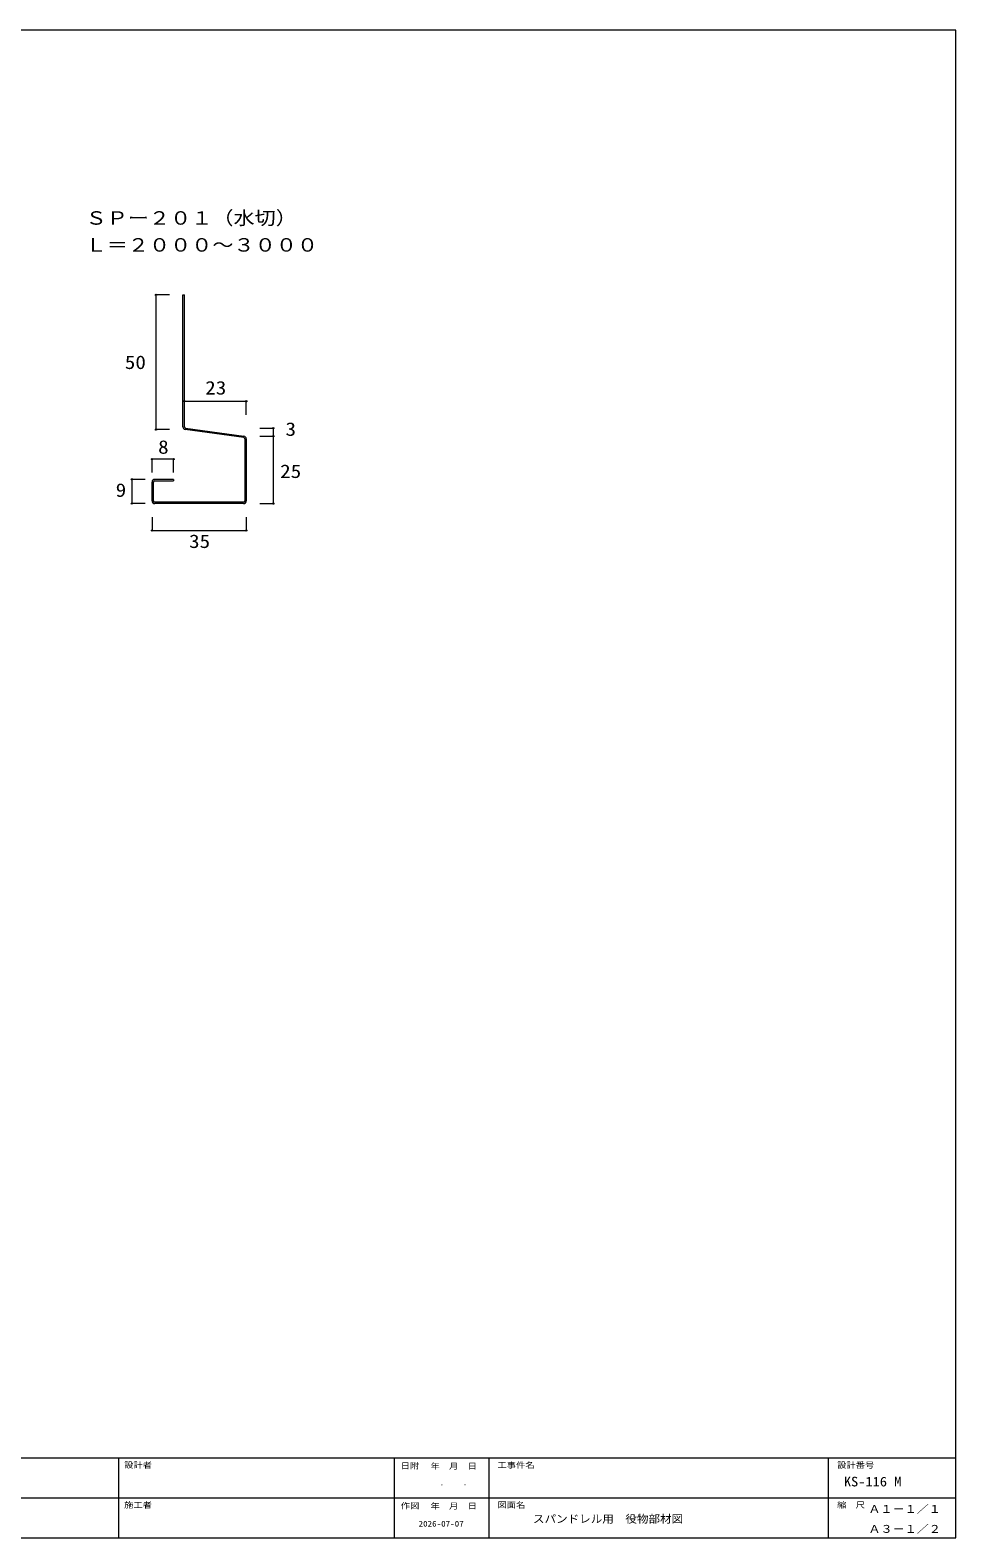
# Model space of a CAD drawing. Units: millimetres on the paper. Extents: x -567 to 221, y -409 to 741.
# Drawn here: x -122 to 221, y 181 to 741 of the extents above; entities that cross this region are included whole.
import ezdxf
from ezdxf.enums import TextEntityAlignment as Align

# ---------------------------------------------------------------- set-up
doc = ezdxf.new("R2010")
doc.units = ezdxf.units.MM
doc.header["$PDMODE"] = 32
doc.header["$PDSIZE"] = 0.5
doc.layers.add('0-0_0-0', color=4, linetype='Continuous', lineweight=18)
doc.styles.add('ＭＳ ゴシック', font='')
doc.styles.get('ＭＳ ゴシック').set_extended_font_data('MS Gothic')

msp = doc.modelspace()

# ---------------------------------------------------------------- linework, layer by layer
at = {"layer": '0-0_0-0', "color": 2}
for p, q in [((221.32, 740.95), (-567.12, 740.95)), ((221.32, 180.95), (221.32, 740.95)), ((221.32, 210.58), (-567.12, 210.58)), ((-89.63, 210.58), (-89.63, 180.95)), ((12.77, 210.58), (12.77, 180.95)), ((47.88, 210.58), (47.88, 180.95)), ((174.06, 180.95), (174.06, 210.58)), ((-409.62, 195.77), (221.32, 195.77)), ((-567.12, 180.95), (221.32, 180.95))]:
    msp.add_line(p, q, dxfattribs=at)
at = {"layer": '0-0_0-0'}
for p, q in [((-75.72, 592.61), (-75.72, 642.61)), ((-70.72, 642.61), (-75.72, 642.61)), ((-65.22, 603.11), (-42.22, 603.11)), ((-42.22, 598.11), (-42.22, 603.11)), ((-70.72, 592.61), (-75.72, 592.61)), ((-37.22, 590.11), (-32.22, 590.11)), ((-77.22, 576.61), (-77.22, 581.61)), ((-69.22, 581.61), (-77.22, 581.61)), ((-69.22, 576.61), (-69.22, 581.61)), ((-79.72, 565.11), (-84.72, 565.11)), ((-77.22, 560.11), (-77.22, 555.11)), ((-42.22, 560.11), (-42.22, 555.11)), ((-37.22, 565.11), (-32.22, 565.11)), ((-77.22, 555.11), (-42.22, 555.11))]:
    msp.add_line(p, q, dxfattribs=at)
at = {"layer": '0-0_0-0', "color": 3}
for p, q in [((-65.72, 642.61), (-65.22, 642.61)), ((-65.72, 593.61), (-65.72, 642.61)), ((-65.22, 593.62), (-65.22, 642.61)), ((-43.15, 589.6), (-64.95, 592.64)), ((-64.79, 593.12), (-43.08, 590.09)), ((-42.72, 589.11), (-42.72, 566.11)), ((-42.22, 589.11), (-42.22, 566.11)), ((-77.22, 566.11), (-77.22, 573.11)), ((-76.72, 566.11), (-76.72, 573.11)), ((-69.22, 574.11), (-76.22, 574.11)), ((-76.22, 573.61), (-69.22, 573.61)), ((-69.22, 574.11), (-69.22, 573.61)), ((-43.22, 565.61), (-76.22, 565.61)), ((-43.22, 565.11), (-76.22, 565.11))]:
    msp.add_line(p, q, dxfattribs=at)
at = {"layer": '0-0_0-0'}
for points in [[(-37.22, 593.11), (-32.22, 593.11), (-32.22, 565.11)], [(-79.72, 574.11), (-84.72, 574.11), (-84.72, 565.11)]]:
    msp.add_lwpolyline(points, dxfattribs=at)
at = {"layer": '0-0_0-0', "color": 3}
for centre, radius, start, end in [((-64.72, 593.62), 1, 180, 256.43195), ((-64.72, 593.62), 0.5, 180, 262.0602), ((-43.22, 589.11), 0.5, 0, 82.0594), ((-43.22, 589.11), 1, 0, 82.0594), ((-76.22, 573.11), 1, 90, 180), ((-76.22, 573.11), 0.5, 90, 180), ((-76.22, 566.11), 1, 180, 270), ((-76.22, 566.11), 0.5, 180, 270), ((-43.22, 566.11), 0.5, 270, 0), ((-43.22, 566.11), 1, 270, 0), ((-43.22, 566.11), 0.5, 270, 0)]:
    msp.add_arc(centre, radius, start, end, dxfattribs=at)
for p in [(-75.72, 642.61), (-65.22, 603.11), (-42.22, 603.11), (-75.72, 592.61), (-32.22, 593.11), (-32.22, 590.11), (-77.22, 581.61), (-69.22, 581.61), (-84.72, 574.11), (-84.72, 565.11), (-32.22, 565.11), (-77.22, 555.11), (-42.22, 555.11)]:
    msp.add_point(p, dxfattribs=at)

# ---------------------------------------------------------------- texts
at = {"layer": '0-0_0-0', "color": 7, "style": 'ＭＳ ゴシック'}
for s, height, width, p in [('ＳＰー２０１（水切）', 5.004, 1.15, (-101.905, 667.186)), ('Ｌ＝２０００～３０００', 5.004, 1.15, (-101.905, 657.186)), ('50', 5.004, 1.15, (-87.332, 613.589)), ('23', 5.004, 1.15, (-57.467, 604.111)), ('3', 5.004, 1.15, (-27.657, 588.769)), ('8', 5.004, 1.15, (-74.967, 582.111)), ('25', 5.004, 1.15, (-29.635, 573.111)), ('35', 5.004, 1.15, (-63.467, 547.111)), ('設計者', 2.144, 1.15, (-87.596, 206.259)), ('日附', 2.144, 1.15, (15.146, 205.987)), ('年\u3000月\u3000日', 2.144, 1.15, (26.214, 205.862)), ('工事件名', 2.144, 1.15, (51.059, 206.253)), ('設計番号', 2.144, 1.15, (177.231, 206.253)), ('KS-116 M', 3.574, 1.1, (179.722, 198.978)), ('.\u3000\u3000.\u3000', 2.144, 1.15, (29.6, 199.8)), ('施工者', 2.144, 1.15, (-87.596, 191.444)), ('作図', 2.144, 1.15, (15.146, 191.172)), ('年\u3000月\u3000日', 2.144, 1.15, (26.214, 191.047)), ('図面名', 2.144, 1.15, (51.059, 191.438)), ('縮\u3000尺', 2.144, 1.15, (177.231, 191.438)), ('Ａ１－１／１\u3000', 2.859, 1.15, (188.85, 189.358)), ('   2026-07-07', 2.144, 1.15, (16.741, 184.467)), ('スパンドレル用\u3000役物部材図', 2.859, 1.1, (64.267, 185.679)), ('Ａ３－１／２\u3000', 2.859, 1.15, (188.85, 181.95))]:
    msp.add_text(s, height=height, dxfattribs=dict(at, width=width)).set_placement(p, align=Align.BOTTOM_LEFT)
at = {"layer": '0-0_0-0', "color": 7, "style": 'ＭＳ ゴシック', "width": 1.15}
msp.add_text('9', height=5.004, rotation=359.999, dxfattribs=at).set_placement((-90.717, 566.111), align=Align.BOTTOM_LEFT)

doc.saveas('drawing.dxf')
